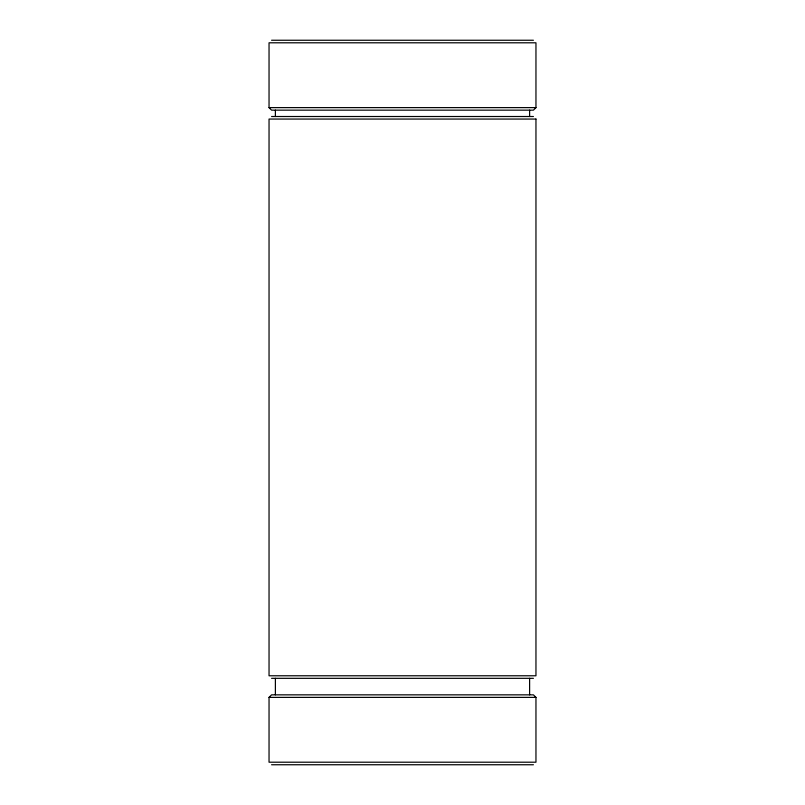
<?xml version="1.0" encoding="UTF-8"?>
<svg xmlns="http://www.w3.org/2000/svg" width="805" height="805" viewBox="0 0 805 805"><rect width="100%" height="100%" fill="white"/><g stroke="black" fill="none" stroke-linecap="round" stroke-linejoin="round"><path stroke-width="1.21" d="M535.959 107.618L533.423 110.154L271.577 110.154L269.041 107.618L269.041 42.796L535.959 42.796L535.959 107.618L269.041 107.618M269.041 697.382L271.577 694.846L533.423 694.846L535.959 697.382L535.959 762.204L269.041 762.204L269.041 697.382L535.959 697.382M271.577 40.25L533.423 40.25M271.577 116.514L533.423 116.514M271.577 678.323L533.423 678.323M271.577 764.75L533.423 764.75M529.61 110.154L529.61 116.514M529.61 678.323L529.61 694.846M275.391 110.154L275.391 116.514M275.391 678.323L275.391 694.846M535.959 119.059L269.041 119.059L269.041 675.777L535.959 675.777L535.959 119.059"/></g></svg>
